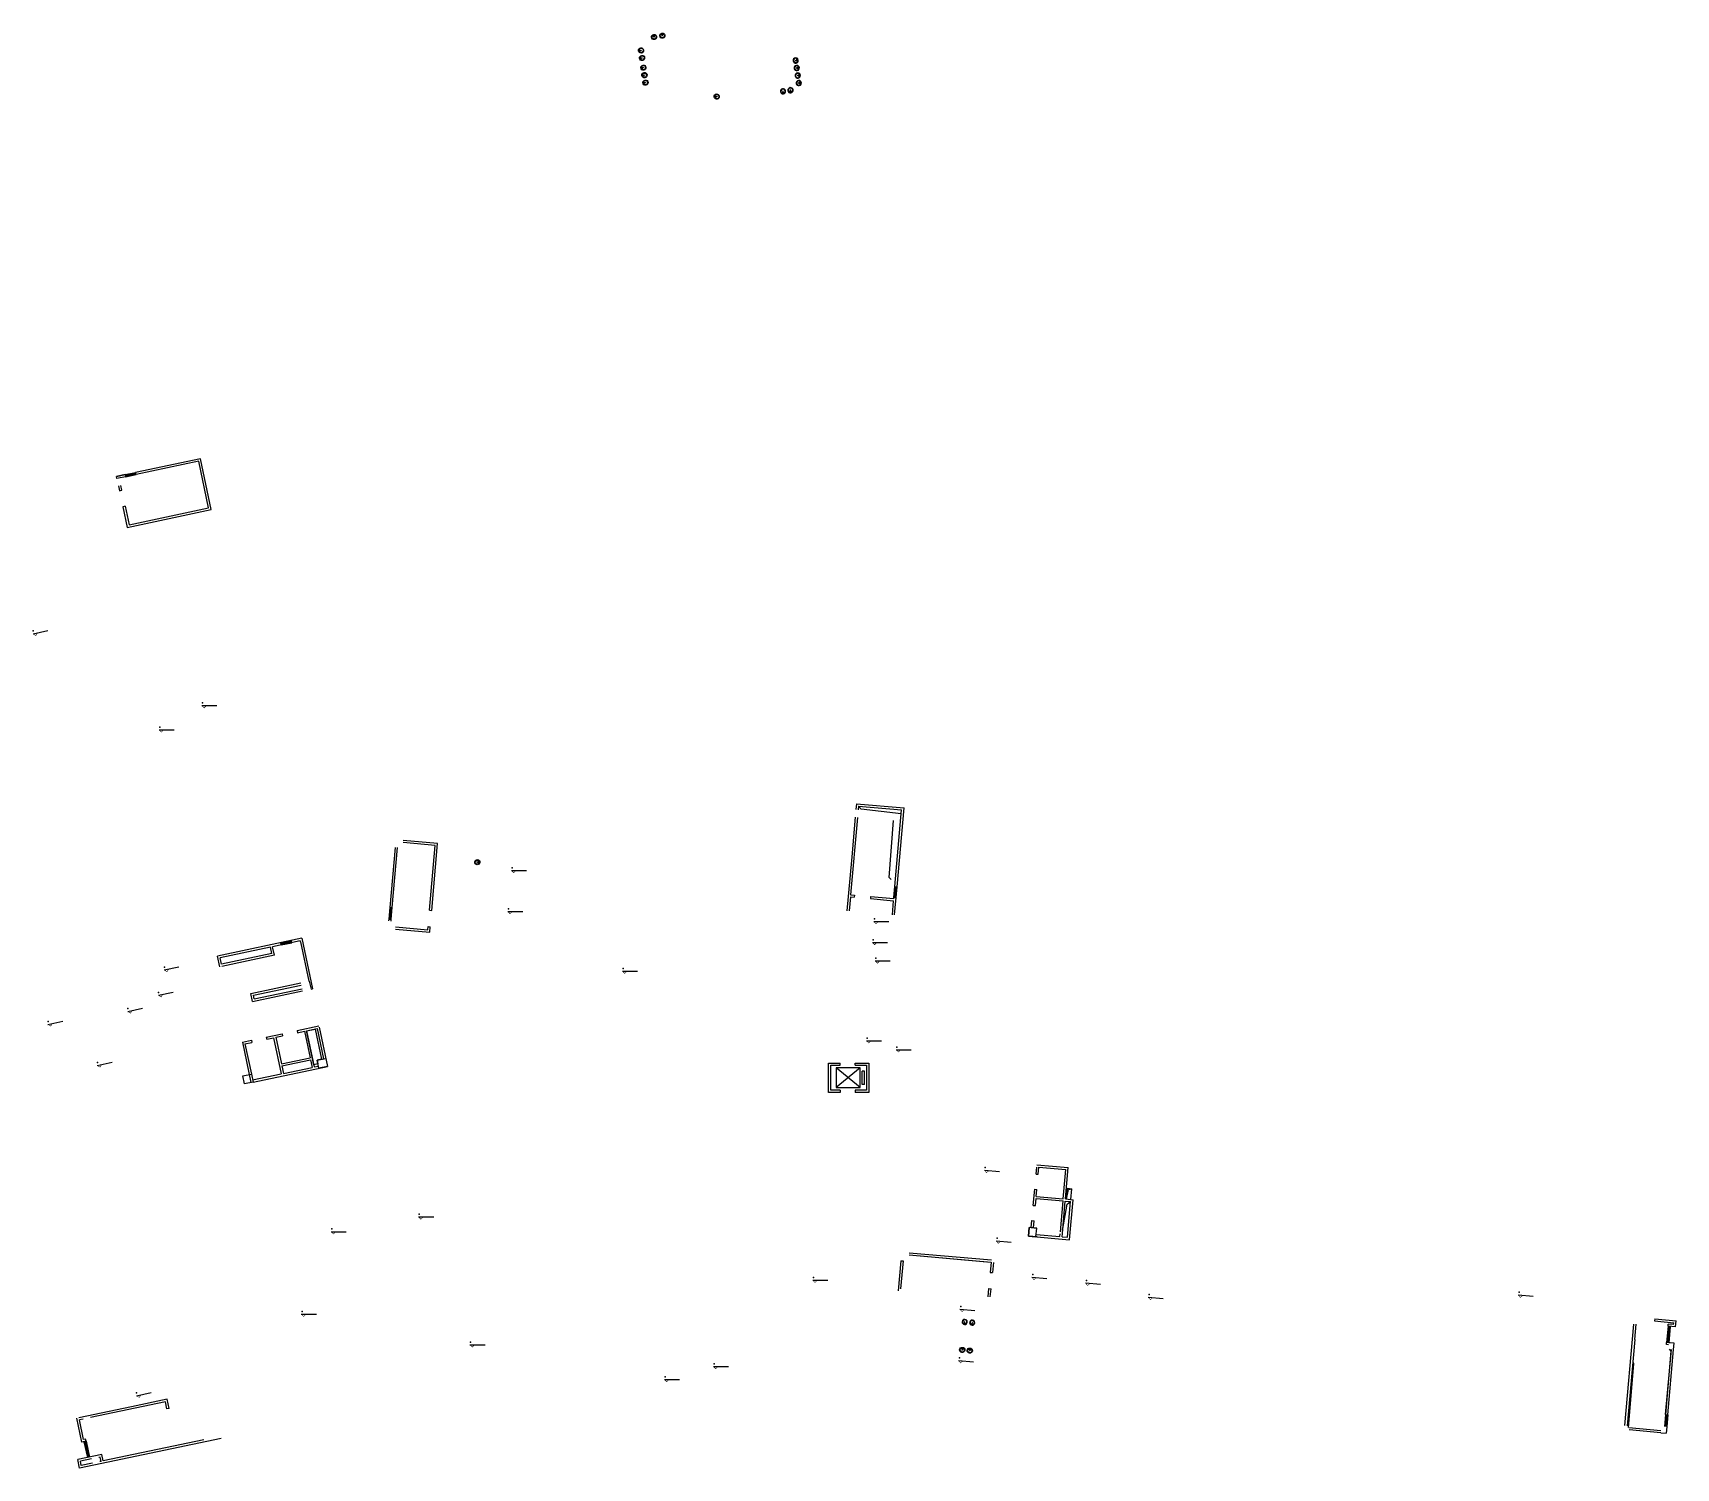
# Model space of a CAD drawing. Header units: millimetres. Extents: x -28081 to 11848482, y -6212777 to 128443.
# Drawn here: x 11697045 to 11848482, y -6212777 to -6080532 of the extents above.
import ezdxf

# ---------------------------------------------------------------- set-up
doc = ezdxf.new("R2010")
doc.units = ezdxf.units.MM
doc.header["$LTSCALE"] = 10
for name, color, linetype in [('E1-RV-2F$0$$2$A-WALL', 7, 'Continuous'), ('E1-RV-2F$0$$5$A-WALL', 2, 'Continuous'), ('E1-RV-2F$0$A-EVTR', 3, 'Continuous'), ('E1-RV-2F$0$A-GLAZ-CWMG', 3, 'Continuous'), ('E1-RV-2F$0$A-HOLE', 2, 'Continuous'), ('E1-RV-2F$0$A-WALL', 7, 'Continuous'), ('E1-RV-2F$0$E-COLS-B1$0$0S-COLS-LINE', 4, 'Continuous')]:
    doc.layers.add(name, color=color, linetype=linetype)

msp = doc.modelspace()

# ---------------------------------------------------------------- linework, layer by layer
for p, q in [((11754261, -6080753), (11754276, -6080862)), ((11754261, -6080753), (11754276, -6080862)), ((11754280, -6080750), (11754295, -6080860)), ((11754280, -6080750), (11754295, -6080860)), ((11755024, -6080629), (11755039, -6080739)), ((11755024, -6080629), (11755039, -6080739)), ((11755043, -6080626), (11755058, -6080736)), ((11755043, -6080626), (11755058, -6080736)), ((11752930, -6082159), (11753040, -6082146)), ((11752930, -6082159), (11753040, -6082146)), ((11752933, -6082178), (11753043, -6082165)), ((11752933, -6082178), (11753043, -6082165)), ((11753025, -6082853), (11753135, -6082839)), ((11753025, -6082853), (11753135, -6082839)), ((11753027, -6082871), (11753137, -6082858)), ((11753027, -6082871), (11753137, -6082858)), ((11767508, -6083043), (11767398, -6083060)), ((11767508, -6083043), (11767398, -6083060)), ((11767511, -6083062), (11767401, -6083079)), ((11767511, -6083062), (11767401, -6083079)), ((11753147, -6083744), (11753257, -6083731)), ((11753147, -6083744), (11753257, -6083731)), ((11753149, -6083763), (11753259, -6083750)), ((11753149, -6083763), (11753259, -6083750)), ((11753242, -6084438), (11753352, -6084425)), ((11753242, -6084438), (11753352, -6084425)), ((11753244, -6084457), (11753354, -6084444)), ((11753244, -6084457), (11753354, -6084444)), ((11767603, -6083737), (11767493, -6083753)), ((11767603, -6083737), (11767493, -6083753)), ((11767606, -6083755), (11767496, -6083772)), ((11767606, -6083755), (11767496, -6083772)), ((11767697, -6084430), (11767588, -6084447)), ((11767697, -6084430), (11767588, -6084447)), ((11767700, -6084449), (11767591, -6084466)), ((11767700, -6084449), (11767591, -6084466)), ((11753337, -6085131), (11753447, -6085118)), ((11753337, -6085131), (11753447, -6085118)), ((11753339, -6085150), (11753449, -6085137)), ((11753339, -6085150), (11753449, -6085137)), ((11766188, -6086074), (11766171, -6085964)), ((11766188, -6086074), (11766171, -6085964)), ((11766206, -6086071), (11766190, -6085962)), ((11766206, -6086071), (11766190, -6085962)), ((11766881, -6085979), (11766864, -6085870)), ((11766881, -6085979), (11766864, -6085870)), ((11766900, -6085976), (11766883, -6085867)), ((11766900, -6085976), (11766883, -6085867)), ((11767792, -6085124), (11767683, -6085140)), ((11767792, -6085124), (11767683, -6085140)), ((11767795, -6085142), (11767686, -6085159)), ((11767795, -6085142), (11767686, -6085159)), ((11759906, -6086410, 0), (11760016, -6086395, 0)), ((11759906, -6086410, 0), (11760016, -6086395, 0)), ((11759909, -6086429, 0), (11760019, -6086414, 0)), ((11759909, -6086429, 0), (11760019, -6086414, 0)), ((11738167, -6156967), (11738057, -6156957)), ((11738167, -6156967), (11738057, -6156957)), ((11738169, -6156948), (11738058, -6156938)), ((11738169, -6156948), (11738058, -6156938)), ((11782893, -6199468), (11782903, -6199357)), ((11782893, -6199468), (11782903, -6199357)), ((11782912, -6199469), (11782922, -6199359)), ((11782912, -6199469), (11782922, -6199359)), ((11783591, -6199530), (11783601, -6199419)), ((11783591, -6199530), (11783601, -6199419)), ((11783610, -6199531), (11783620, -6199421)), ((11783610, -6199531), (11783620, -6199421)), ((11782693, -6201727), (11782683, -6201837)), ((11782693, -6201727), (11782683, -6201837)), ((11782712, -6201729), (11782702, -6201839)), ((11782712, -6201729), (11782702, -6201839)), ((11783390, -6201789), (11783380, -6201899)), ((11783390, -6201789), (11783380, -6201899)), ((11783409, -6201790), (11783399, -6201901)), ((11783409, -6201790), (11783399, -6201901))]:
    msp.add_line(p, q)
at = {"color": 1}
for p, q in [((11697070, -6135898), (11698429, -6135609)), ((11712616, -6142516), (11714004, -6142516)), ((11708674, -6144762), (11710063, -6144762)), ((11741144, -6157704), (11742532, -6157704)), ((11740806, -6161481), (11742195, -6161481)), ((11774538, -6162412), (11775927, -6162412)), ((11774410, -6164333), (11775799, -6164333)), ((11774669, -6166037), (11776058, -6166037)), ((11709152, -6166878), (11710511, -6166589)), ((11751378, -6166984), (11752766, -6166984)), ((11708610, -6169201), (11709969, -6168912)), ((11705784, -6170695), (11707143, -6170406)), ((11698438, -6171891), (11699797, -6171602)), ((11773874, -6173400), (11775263, -6173400)), ((11702983, -6175669), (11704342, -6175380)), ((11776610, -6174229), (11777999, -6174229)), ((11784734, -6185314), (11786118, -6185435)), ((11732596, -6189636), (11733985, -6189636)), ((11724531, -6190990), (11725920, -6190990)), ((11785816, -6191834), (11787200, -6191955)), ((11789107, -6195178), (11790490, -6195299)), ((11768917, -6195466), (11770306, -6195466)), ((11794051, -6195716), (11795435, -6195837)), ((11782480, -6198121), (11783864, -6198243)), ((11799833, -6197020), (11801217, -6197141)), ((11833932, -6196817), (11835316, -6196938)), ((11721785, -6198591), (11723174, -6198591)), ((11737327, -6201409), (11738716, -6201409)), ((11782345, -6202847), (11783728, -6202968)), ((11759767, -6203407), (11761156, -6203407)), ((11706599, -6206101), (11707958, -6205812)), ((11755247, -6204603), (11756636, -6204603))]:
    msp.add_line(p, q, dxfattribs=at)
at = {"color": 1, "const_width": 50}
for points in [[(11697070, -6135898), (11697322, -6136062), (11697485, -6135810)], [(11741144, -6157704), (11741356, -6157916), (11741568, -6157704)], [(11740806, -6161481), (11741019, -6161693), (11741231, -6161481)], [(11774538, -6162412), (11774750, -6162624), (11774963, -6162412)], [(11774410, -6164333), (11774622, -6164545), (11774834, -6164333)], [(11774669, -6166037), (11774881, -6166249), (11775093, -6166037)], [(11709152, -6166878), (11709404, -6167041), (11709567, -6166789)], [(11751378, -6166984), (11751590, -6167196), (11751802, -6166984)], [(11708610, -6169201), (11708862, -6169364), (11709025, -6169112)], [(11705784, -6170695), (11706036, -6170858), (11706199, -6170607)], [(11698438, -6171891), (11698690, -6172055), (11698853, -6171803)], [(11773874, -6173400), (11774086, -6173613), (11774298, -6173400)], [(11702983, -6175669), (11703235, -6175833), (11703398, -6175581)], [(11776610, -6174229), (11776822, -6174441), (11777035, -6174229)], [(11784734, -6185314), (11784927, -6185544), (11785157, -6185351)], [(11732596, -6189636), (11732808, -6189848), (11733021, -6189636)], [(11724531, -6190990), (11724743, -6191202), (11724955, -6190990)], [(11785816, -6191834), (11786009, -6192063), (11786239, -6191871)], [(11789107, -6195178), (11789300, -6195408), (11789529, -6195215)], [(11768917, -6195466), (11769129, -6195678), (11769341, -6195466)], [(11794051, -6195716), (11794244, -6195946), (11794474, -6195753)], [(11833932, -6196817), (11834125, -6197046), (11834355, -6196854)], [(11782480, -6198121), (11782673, -6198351), (11782903, -6198158)], [(11799833, -6197020), (11800026, -6197250), (11800256, -6197057)], [(11721785, -6198591), (11721997, -6198804), (11722209, -6198591)], [(11737327, -6201409), (11737539, -6201621), (11737751, -6201409)], [(11782345, -6202847), (11782538, -6203076), (11782767, -6202884)], [(11759767, -6203407), (11759979, -6203619), (11760191, -6203407)], [(11755247, -6204603), (11755459, -6204815), (11755671, -6204603)], [(11706599, -6206101), (11706851, -6206264), (11707014, -6206012)]]:
    msp.add_lwpolyline(points, dxfattribs=at)
at = {"color": 1, "const_width": 50, "elevation": 0}
for points in [[(11712616, -6142516), (11712828, -6142728), (11713040, -6142516)], [(11708674, -6144762), (11708886, -6144974), (11709098, -6144762)]]:
    msp.add_lwpolyline(points, dxfattribs=at)
at = {"extrusion": (0, 0, -1)}
for centre, radius, start, end in [((-11754293, -6080912), 241, -7.78378, 172.21622), ((-11754293, -6080912), 241, -7.78378, 172.21622), ((-11754293, -6080912), 241, 172.21622, -7.78378), ((-11754293, -6080912), 241, 172.21622, -7.78378), ((-11754293, -6080912), 201, 157.52333, 6.90911), ((-11754293, -6080912), 201, 157.52333, 6.90911), ((-11754196, -6080906), 105, 10.02582, 51.42347), ((-11754196, -6080906), 105, 10.02582, 51.42347), ((-11754336, -6081227), 452, 63.00758, 81.00949), ((-11754336, -6081227), 452, 63.00758, 81.00949), ((-11754220, -6080758), 12.7, -7.78378, 172.21622), ((-11754220, -6080758), 12.7, -7.78378, 172.21622), ((-11754220, -6080758), 12.7, 172.21622, -7.78378), ((-11754220, -6080758), 12.7, 172.21622, -7.78378), ((-11754271, -6080751), 9.52, -7.78378, 172.21622), ((-11754271, -6080751), 9.52, -7.78378, 172.21622), ((-11754293, -6080912), 20.6, -7.78378, 172.21622), ((-11754293, -6080912), 20.6, -7.78378, 172.21622), ((-11754293, -6080912), 20.6, 172.21622, -7.78378), ((-11754293, -6080912), 20.6, 172.21622, -7.78378), ((-11754286, -6080861), 9.52, 172.21622, -7.78378), ((-11754286, -6080861), 9.52, 172.21622, -7.78378), ((-11754336, -6081227), 452, 83.42295, 101.42486), ((-11754336, -6081227), 452, 83.42295, 101.42486), ((-11754321, -6080744), 12.7, -7.78378, 172.21622), ((-11754321, -6080744), 12.7, -7.78378, 172.21622), ((-11754321, -6080744), 12.7, 172.21622, -7.78378), ((-11754321, -6080744), 12.7, 172.21622, -7.78378), ((-11754385, -6080880), 105, 113.00896, 154.40661), ((-11754385, -6080880), 105, 113.00896, 154.40661), ((-11755056, -6080788), 241, -7.78378, 172.21622), ((-11755056, -6080788), 241, -7.78378, 172.21622), ((-11755056, -6080788), 241, 172.21622, -7.78378), ((-11755056, -6080788), 241, 172.21622, -7.78378), ((-11755056, -6080788), 201, 157.52333, 6.90911), ((-11755056, -6080788), 201, 157.52333, 6.90911), ((-11754959, -6080782), 105, 10.02582, 51.42347), ((-11754959, -6080782), 105, 10.02582, 51.42347), ((-11755099, -6081103), 452, 63.00758, 81.00949), ((-11755099, -6081103), 452, 63.00758, 81.00949), ((-11754984, -6080634), 12.7, -7.78378, 172.21622), ((-11754984, -6080634), 12.7, -7.78378, 172.21622), ((-11754984, -6080634), 12.7, 172.21622, -7.78378), ((-11754984, -6080634), 12.7, 172.21622, -7.78378), ((-11755034, -6080627), 9.52, -7.78378, 172.21622), ((-11755034, -6080627), 9.52, -7.78378, 172.21622), ((-11755056, -6080788), 20.6, -7.78378, 172.21622), ((-11755056, -6080788), 20.6, -7.78378, 172.21622), ((-11755056, -6080788), 20.6, 172.21622, -7.78378), ((-11755056, -6080788), 20.6, 172.21622, -7.78378), ((-11755049, -6080737), 9.52, 172.21622, -7.78378), ((-11755049, -6080737), 9.52, 172.21622, -7.78378), ((-11755099, -6081103), 452, 83.42295, 101.42486), ((-11755099, -6081103), 452, 83.42295, 101.42486), ((-11755084, -6080621), 12.7, -7.78378, 172.21622), ((-11755084, -6080621), 12.7, -7.78378, 172.21622), ((-11755084, -6080621), 12.7, 172.21622, -7.78378), ((-11755084, -6080621), 12.7, 172.21622, -7.78378), ((-11755148, -6080756), 105, 113.00896, 154.40661), ((-11755148, -6080756), 105, 113.00896, 154.40661), ((-11753092, -6082149), 241, -96.80941, 83.19059), ((-11753092, -6082149), 241, -96.80941, 83.19059), ((-11752925, -6082118), 12.7, -96.80941, 83.19059), ((-11752925, -6082118), 12.7, -96.80941, 83.19059), ((-11752931, -6082168), 9.52, -96.80941, 83.19059), ((-11752931, -6082168), 9.52, -96.80941, 83.19059), ((-11752925, -6082118), 12.7, 83.19059, -96.80941), ((-11752925, -6082118), 12.7, 83.19059, -96.80941), ((-11752937, -6082219), 12.7, -96.80941, 83.19059), ((-11752937, -6082219), 12.7, -96.80941, 83.19059), ((-11753187, -6082843), 241, -96.80941, 83.19059), ((-11753187, -6082843), 241, -96.80941, 83.19059), ((-11752937, -6082219), 12.7, 83.19059, -96.80941), ((-11752937, -6082219), 12.7, 83.19059, -96.80941), ((-11753408, -6082112), 452, -5.60268, 12.39923), ((-11753408, -6082112), 452, -5.60268, 12.39923), ((-11753408, -6082112), 452, -26.01805, -8.01614), ((-11753408, -6082112), 452, -26.01805, -8.01614), ((-11753062, -6082057), 105, 23.98333, 65.38098), ((-11753062, -6082057), 105, 23.98333, 65.38098), ((-11753085, -6082246), 105, -78.99981, -37.60216), ((-11753085, -6082246), 105, -78.99981, -37.60216), ((-11753020, -6082812), 12.7, -96.80941, 83.19059), ((-11753020, -6082812), 12.7, -96.80941, 83.19059), ((-11753026, -6082862), 9.52, -96.80941, 83.19059), ((-11753026, -6082862), 9.52, -96.80941, 83.19059), ((-11753092, -6082149), 201, 68.4977, -82.11652), ((-11753092, -6082149), 201, 68.4977, -82.11652), ((-11753020, -6082812), 12.7, 83.19059, -96.80941), ((-11753020, -6082812), 12.7, 83.19059, -96.80941), ((-11753032, -6082912), 12.7, -96.80941, 83.19059), ((-11753032, -6082912), 12.7, -96.80941, 83.19059), ((-11753032, -6082912), 12.7, 83.19059, -96.80941), ((-11753032, -6082912), 12.7, 83.19059, -96.80941), ((-11753041, -6082155), 9.52, 83.19059, -96.80941), ((-11753041, -6082155), 9.52, 83.19059, -96.80941), ((-11753503, -6082805), 452, -5.60268, 12.39923), ((-11753503, -6082805), 452, -5.60268, 12.39923), ((-11753503, -6082805), 452, -26.01805, -8.01614), ((-11753503, -6082805), 452, -26.01805, -8.01614), ((-11753157, -6082750), 105, 23.98333, 65.38098), ((-11753157, -6082750), 105, 23.98333, 65.38098), ((-11753092, -6082149), 241, 83.19059, -96.80941), ((-11753092, -6082149), 241, 83.19059, -96.80941), ((-11753092, -6082149), 20.6, -96.80941, 83.19059), ((-11753092, -6082149), 20.6, -96.80941, 83.19059), ((-11753092, -6082149), 20.6, 83.19059, -96.80941), ((-11753092, -6082149), 20.6, 83.19059, -96.80941), ((-11753179, -6082940), 105, -78.99981, -37.60216), ((-11753179, -6082940), 105, -78.99981, -37.60216), ((-11753187, -6082843), 201, 68.4977, -82.11652), ((-11753187, -6082843), 201, 68.4977, -82.11652), ((-11753136, -6082849), 9.52, 83.19059, -96.80941), ((-11753136, -6082849), 9.52, 83.19059, -96.80941), ((-11753187, -6082843), 241, 83.19059, -96.80941), ((-11753187, -6082843), 241, 83.19059, -96.80941), ((-11753187, -6082843), 20.6, -96.80941, 83.19059), ((-11753187, -6082843), 20.6, -96.80941, 83.19059), ((-11753187, -6082843), 20.6, 83.19059, -96.80941), ((-11753187, -6082843), 20.6, 83.19059, -96.80941), ((-11753309, -6083735), 241, -96.80941, 83.19059), ((-11753309, -6083735), 241, -96.80941, 83.19059), ((-11753142, -6083703), 12.7, -96.80941, 83.19059), ((-11753142, -6083703), 12.7, -96.80941, 83.19059), ((-11753148, -6083754), 9.52, -96.80941, 83.19059), ((-11753148, -6083754), 9.52, -96.80941, 83.19059), ((-11753142, -6083703), 12.7, 83.19059, -96.80941), ((-11753142, -6083703), 12.7, 83.19059, -96.80941), ((-11753154, -6083804), 12.7, -96.80941, 83.19059), ((-11753154, -6083804), 12.7, -96.80941, 83.19059), ((-11753404, -6084428), 241, -96.80941, 83.19059), ((-11753404, -6084428), 241, -96.80941, 83.19059), ((-11753154, -6083804), 12.7, 83.19059, -96.80941), ((-11753154, -6083804), 12.7, 83.19059, -96.80941), ((-11753625, -6083697), 452, -5.60268, 12.39923), ((-11753625, -6083697), 452, -5.60268, 12.39923), ((-11753625, -6083697), 452, -26.01805, -8.01614), ((-11753625, -6083697), 452, -26.01805, -8.01614), ((-11753279, -6083642), 105, 23.98333, 65.38098), ((-11753279, -6083642), 105, 23.98333, 65.38098), ((-11753301, -6083831), 105, -78.99981, -37.60216), ((-11753301, -6083831), 105, -78.99981, -37.60216), ((-11753237, -6084397), 12.7, -96.80941, 83.19059), ((-11753237, -6084397), 12.7, -96.80941, 83.19059), ((-11753243, -6084447), 9.52, -96.80941, 83.19059), ((-11753243, -6084447), 9.52, -96.80941, 83.19059), ((-11753309, -6083735), 201, 68.4977, -82.11652), ((-11753309, -6083735), 201, 68.4977, -82.11652), ((-11753237, -6084397), 12.7, 83.19059, -96.80941), ((-11753237, -6084397), 12.7, 83.19059, -96.80941), ((-11753249, -6084498), 12.7, -96.80941, 83.19059), ((-11753249, -6084498), 12.7, -96.80941, 83.19059), ((-11753249, -6084498), 12.7, 83.19059, -96.80941), ((-11753249, -6084498), 12.7, 83.19059, -96.80941), ((-11753258, -6083741), 9.52, 83.19059, -96.80941), ((-11753258, -6083741), 9.52, 83.19059, -96.80941), ((-11753720, -6084390), 452, -5.60268, 12.39923), ((-11753720, -6084390), 452, -5.60268, 12.39923), ((-11753720, -6084390), 452, -26.01805, -8.01614), ((-11753720, -6084390), 452, -26.01805, -8.01614), ((-11753373, -6084336), 105, 23.98333, 65.38098), ((-11753373, -6084336), 105, 23.98333, 65.38098), ((-11753309, -6083735), 241, 83.19059, -96.80941), ((-11753309, -6083735), 241, 83.19059, -96.80941), ((-11753309, -6083735), 20.6, -96.80941, 83.19059), ((-11753309, -6083735), 20.6, -96.80941, 83.19059), ((-11753309, -6083735), 20.6, 83.19059, -96.80941), ((-11753309, -6083735), 20.6, 83.19059, -96.80941), ((-11753396, -6084525), 105, -78.99981, -37.60216), ((-11753396, -6084525), 105, -78.99981, -37.60216), ((-11753404, -6084428), 201, 68.4977, -82.11652), ((-11753404, -6084428), 201, 68.4977, -82.11652), ((-11753353, -6084434), 9.52, 83.19059, -96.80941), ((-11753353, -6084434), 9.52, 83.19059, -96.80941), ((-11753404, -6084428), 241, 83.19059, -96.80941), ((-11753404, -6084428), 241, 83.19059, -96.80941), ((-11753404, -6084428), 20.6, -96.80941, 83.19059), ((-11753404, -6084428), 20.6, -96.80941, 83.19059), ((-11753404, -6084428), 20.6, 83.19059, -96.80941), ((-11753404, -6084428), 20.6, 83.19059, -96.80941), ((-11753498, -6085122), 241, -96.80941, 83.19059), ((-11753498, -6085122), 241, -96.80941, 83.19059), ((-11753332, -6085090), 12.7, -96.80941, 83.19059), ((-11753332, -6085090), 12.7, -96.80941, 83.19059), ((-11753338, -6085141), 9.52, -96.80941, 83.19059), ((-11753338, -6085141), 9.52, -96.80941, 83.19059), ((-11753332, -6085090), 12.7, 83.19059, -96.80941), ((-11753332, -6085090), 12.7, 83.19059, -96.80941), ((-11753344, -6085191), 12.7, -96.80941, 83.19059), ((-11753344, -6085191), 12.7, -96.80941, 83.19059), ((-11753344, -6085191), 12.7, 83.19059, -96.80941), ((-11753344, -6085191), 12.7, 83.19059, -96.80941), ((-11753814, -6085084), 452, -5.60268, 12.39923), ((-11753814, -6085084), 452, -5.60268, 12.39923), ((-11753814, -6085084), 452, -26.01805, -8.01614), ((-11753814, -6085084), 452, -26.01805, -8.01614), ((-11753468, -6085029), 105, 23.98333, 65.38098), ((-11753468, -6085029), 105, 23.98333, 65.38098), ((-11753491, -6085218), 105, -78.99981, -37.60216), ((-11753491, -6085218), 105, -78.99981, -37.60216), ((-11753498, -6085122), 201, 68.4977, -82.11652), ((-11753498, -6085122), 201, 68.4977, -82.11652), ((-11753448, -6085128), 9.52, 83.19059, -96.80941), ((-11753448, -6085128), 9.52, 83.19059, -96.80941), ((-11753498, -6085122), 241, 83.19059, -96.80941), ((-11753498, -6085122), 241, 83.19059, -96.80941), ((-11753498, -6085122), 20.6, -96.80941, 83.19059), ((-11753498, -6085122), 20.6, -96.80941, 83.19059), ((-11753498, -6085122), 20.6, 83.19059, -96.80941), ((-11753498, -6085122), 20.6, 83.19059, -96.80941), ((-11760068, -6086398, 0), 241, -97.78441, 82.21559), ((-11760068, -6086398, 0), 241, -97.78441, 82.21559), ((-11760036, -6086306, 0), 105, 23.00834, 64.40599), ((-11760036, -6086306, 0), 105, 23.00834, 64.40599), ((-11760068, -6086398, 0), 201, 67.5227, -83.09151), ((-11760068, -6086398, 0), 201, 67.5227, -83.09151), ((-11760068, -6086398, 0), 241, 82.21559, -97.78441), ((-11760068, -6086398, 0), 241, 82.21559, -97.78441), ((-11759901, -6086370, 0), 12.7, -97.78441, 82.21559), ((-11759901, -6086370, 0), 12.7, -97.78441, 82.21559), ((-11759907, -6086420, 0), 9.52, -97.78441, 82.21559), ((-11759907, -6086420, 0), 9.52, -97.78441, 82.21559), ((-11759901, -6086370, 0), 12.7, 82.21559, -97.78441), ((-11759901, -6086370, 0), 12.7, 82.21559, -97.78441), ((-11759914, -6086470, 0), 12.7, -97.78441, 82.21559), ((-11759914, -6086470, 0), 12.7, -97.78441, 82.21559), ((-11759914, -6086470, 0), 12.7, 82.21559, -97.78441), ((-11759914, -6086470, 0), 12.7, 82.21559, -97.78441), ((-11760383, -6086355, 0), 452, -6.57768, 11.42424), ((-11760383, -6086355, 0), 452, -6.57768, 11.42424), ((-11760383, -6086355, 0), 452, -26.99305, -8.99114), ((-11760383, -6086355, 0), 452, -26.99305, -8.99114), ((-11760062, -6086495, 0), 105, -79.9748, -38.57715), ((-11760062, -6086495, 0), 105, -79.9748, -38.57715), ((-11760017, -6086405, 0), 9.52, 82.21559, -97.78441), ((-11760017, -6086405, 0), 9.52, 82.21559, -97.78441), ((-11760068, -6086398, 0), 20.6, -97.78441, 82.21559), ((-11760068, -6086398, 0), 20.6, -97.78441, 82.21559), ((-11760068, -6086398, 0), 20.6, 82.21559, -97.78441), ((-11760068, -6086398, 0), 20.6, 82.21559, -97.78441), ((-11738007, -6156943), 241, -84.94672, 95.05328), ((-11738007, -6156943), 241, -84.94672, 95.05328), ((-11738007, -6156943), 201, -99.63961, 109.74617), ((-11738007, -6156943), 201, -99.63961, 109.74617), ((-11738007, -6156943), 241, 95.05328, -84.94672), ((-11738007, -6156943), 241, 95.05328, -84.94672), ((-11738007, -6156943), 20.6, -84.94672, 95.05328), ((-11738007, -6156943), 20.6, -84.94672, 95.05328), ((-11738007, -6156943), 20.6, 95.05328, -84.94672), ((-11738007, -6156943), 20.6, 95.05328, -84.94672), ((-11738017, -6157040), 105, -144.15398, -102.75633), ((-11738017, -6157040), 105, -144.15398, -102.75633), ((-11738058, -6156948), 9.52, -84.94672, 95.05328), ((-11738058, -6156948), 9.52, -84.94672, 95.05328), ((-11738034, -6156850), 105, 112.86289, 154.26054), ((-11738034, -6156850), 105, 112.86289, 154.26054), ((-11737690, -6156915), 452, -173.73999, -155.73808), ((-11737690, -6156915), 452, -173.73999, -155.73808), ((-11737690, -6156915), 452, 165.84464, -176.15345), ((-11737690, -6156915), 452, 165.84464, -176.15345), ((-11738163, -6157008), 12.7, -84.94672, 95.05328), ((-11738163, -6157008), 12.7, -84.94672, 95.05328), ((-11738172, -6156907), 12.7, -84.94672, 95.05328), ((-11738172, -6156907), 12.7, -84.94672, 95.05328), ((-11738163, -6157008), 12.7, 95.05328, -84.94672), ((-11738163, -6157008), 12.7, 95.05328, -84.94672), ((-11738168, -6156957), 9.52, 95.05328, -84.94672), ((-11738168, -6156957), 9.52, 95.05328, -84.94672), ((-11738172, -6156907), 12.7, 95.05328, -84.94672), ((-11738172, -6156907), 12.7, 95.05328, -84.94672), ((-11782688, -6201889), 241, -174.92776, 5.07224), ((-11782688, -6201889), 241, -174.92776, 5.07224), ((-11782688, -6201889), 241, 5.07224, -174.92776), ((-11782688, -6201889), 241, 5.07224, -174.92776), ((-11782688, -6201889), 201, 170.37935, 19.76513), ((-11782688, -6201889), 201, 170.37935, 19.76513), ((-11782595, -6201862), 105, 22.88185, 64.2795), ((-11782595, -6201862), 105, 22.88185, 64.2795), ((-11782660, -6202206), 452, 75.8636, 93.86551), ((-11782660, -6202206), 452, 75.8636, 93.86551), ((-11782652, -6201723), 12.7, 5.07224, -174.92776), ((-11782652, -6201723), 12.7, 5.07224, -174.92776), ((-11782652, -6201723), 12.7, -174.92776, 5.07224), ((-11782652, -6201723), 12.7, -174.92776, 5.07224), ((-11782688, -6201889), 20.6, -174.92776, 5.07224), ((-11782688, -6201889), 20.6, -174.92776, 5.07224), ((-11782688, -6201889), 20.6, 5.07224, -174.92776), ((-11782688, -6201889), 20.6, 5.07224, -174.92776), ((-11782693, -6201838), 9.52, -174.92776, 5.07224), ((-11782693, -6201838), 9.52, -174.92776, 5.07224), ((-11782702, -6201728), 9.52, 5.07224, -174.92776), ((-11782702, -6201728), 9.52, 5.07224, -174.92776), ((-11782660, -6202206), 452, 96.27897, 114.28088), ((-11782660, -6202206), 452, 96.27897, 114.28088), ((-11782753, -6201732), 12.7, 5.07224, -174.92776), ((-11782753, -6201732), 12.7, 5.07224, -174.92776), ((-11782753, -6201732), 12.7, -174.92776, 5.07224), ((-11782753, -6201732), 12.7, -174.92776, 5.07224), ((-11782785, -6201878), 105, 125.86499, 167.26264), ((-11782785, -6201878), 105, 125.86499, 167.26264), ((-11783385, -6201951), 241, -174.92776, 5.07224), ((-11783385, -6201951), 241, -174.92776, 5.07224), ((-11783385, -6201951), 241, 5.07224, -174.92776), ((-11783385, -6201951), 241, 5.07224, -174.92776), ((-11783385, -6201951), 201, 170.37935, 19.76513), ((-11783385, -6201951), 201, 170.37935, 19.76513), ((-11783292, -6201923), 105, 22.88185, 64.2795), ((-11783292, -6201923), 105, 22.88185, 64.2795), ((-11783357, -6202268), 452, 75.8636, 93.86551), ((-11783357, -6202268), 452, 75.8636, 93.86551), ((-11783349, -6201785), 12.7, 5.07224, -174.92776), ((-11783349, -6201785), 12.7, 5.07224, -174.92776), ((-11783349, -6201785), 12.7, -174.92776, 5.07224), ((-11783349, -6201785), 12.7, -174.92776, 5.07224), ((-11783385, -6201951), 20.6, -174.92776, 5.07224), ((-11783385, -6201951), 20.6, -174.92776, 5.07224), ((-11783385, -6201951), 20.6, 5.07224, -174.92776), ((-11783385, -6201951), 20.6, 5.07224, -174.92776), ((-11783390, -6201900), 9.52, -174.92776, 5.07224), ((-11783390, -6201900), 9.52, -174.92776, 5.07224), ((-11783400, -6201790), 9.52, 5.07224, -174.92776), ((-11783400, -6201790), 9.52, 5.07224, -174.92776), ((-11783357, -6202268), 452, 96.27897, 114.28088), ((-11783357, -6202268), 452, 96.27897, 114.28088), ((-11783450, -6201794), 12.7, -174.92776, 5.07224), ((-11783450, -6201794), 12.7, -174.92776, 5.07224), ((-11783450, -6201794), 12.7, 5.07224, -174.92776), ((-11783450, -6201794), 12.7, 5.07224, -174.92776), ((-11783482, -6201940), 105, 125.86499, 167.26264), ((-11783482, -6201940), 105, 125.86499, 167.26264)]:
    msp.add_arc(centre, radius, start, end, dxfattribs=at)
for centre, radius, start, end in [((11767349, -6083077), 241, 98.75689, -81.24311), ((11767349, -6083077), 241, 98.75689, -81.24311), ((11767349, -6083077), 201, 84.064, -66.55021), ((11767349, -6083077), 201, 84.064, -66.55021), ((11767349, -6083077), 241, -81.24311, 98.75689), ((11767349, -6083077), 241, -81.24311, 98.75689), ((11767349, -6083077), 20.6, 98.75689, -81.24311), ((11767349, -6083077), 20.6, 98.75689, -81.24311), ((11767349, -6083077), 20.6, -81.24311, 98.75689), ((11767349, -6083077), 20.6, -81.24311, 98.75689), ((11767354, -6082980), 105, 39.54964, 80.94729), ((11767354, -6082980), 105, 39.54964, 80.94729), ((11767400, -6083069), 9.52, 98.75689, -81.24311), ((11767400, -6083069), 9.52, 98.75689, -81.24311), ((11767383, -6083168), 105, -63.4335, -22.03585), ((11767383, -6083168), 105, -63.4335, -22.03585), ((11767035, -6083125), 452, 9.96362, 27.96554), ((11767035, -6083125), 452, 9.96362, 27.96554), ((11767035, -6083125), 452, -10.45175, 7.55017), ((11767035, -6083125), 452, -10.45175, 7.55017), ((11767502, -6083002), 12.7, 98.75689, -81.24311), ((11767502, -6083002), 12.7, 98.75689, -81.24311), ((11767502, -6083002), 12.7, -81.24311, 98.75689), ((11767502, -6083002), 12.7, -81.24311, 98.75689), ((11767517, -6083103), 12.7, 98.75689, -81.24311), ((11767517, -6083103), 12.7, 98.75689, -81.24311), ((11767509, -6083052), 9.52, -81.24311, 98.75689), ((11767509, -6083052), 9.52, -81.24311, 98.75689), ((11767517, -6083103), 12.7, -81.24311, 98.75689), ((11767517, -6083103), 12.7, -81.24311, 98.75689), ((11767444, -6083771), 241, 98.75689, -81.24311), ((11767444, -6083771), 241, 98.75689, -81.24311), ((11767444, -6083771), 201, 84.064, -66.55021), ((11767444, -6083771), 201, 84.064, -66.55021), ((11767539, -6084464), 241, 98.75689, -81.24311), ((11767539, -6084464), 241, 98.75689, -81.24311), ((11767539, -6084464), 201, 84.064, -66.55021), ((11767539, -6084464), 201, 84.064, -66.55021), ((11767444, -6083771), 241, -81.24311, 98.75689), ((11767444, -6083771), 241, -81.24311, 98.75689), ((11767444, -6083771), 20.6, 98.75689, -81.24311), ((11767444, -6083771), 20.6, 98.75689, -81.24311), ((11767444, -6083771), 20.6, -81.24311, 98.75689), ((11767444, -6083771), 20.6, -81.24311, 98.75689), ((11767448, -6083674), 105, 39.54964, 80.94729), ((11767448, -6083674), 105, 39.54964, 80.94729), ((11767495, -6083763), 9.52, 98.75689, -81.24311), ((11767495, -6083763), 9.52, 98.75689, -81.24311), ((11767539, -6084464), 241, -81.24311, 98.75689), ((11767539, -6084464), 241, -81.24311, 98.75689), ((11767539, -6084464), 20.6, 98.75689, -81.24311), ((11767539, -6084464), 20.6, 98.75689, -81.24311), ((11767477, -6083862), 105, -63.4335, -22.03585), ((11767477, -6083862), 105, -63.4335, -22.03585), ((11767130, -6083819), 452, 9.96362, 27.96554), ((11767130, -6083819), 452, 9.96362, 27.96554), ((11767539, -6084464), 20.6, -81.24311, 98.75689), ((11767539, -6084464), 20.6, -81.24311, 98.75689), ((11767543, -6084367), 105, 39.54964, 80.94729), ((11767543, -6084367), 105, 39.54964, 80.94729), ((11767130, -6083819), 452, -10.45175, 7.55017), ((11767130, -6083819), 452, -10.45175, 7.55017), ((11767589, -6084456), 9.52, 98.75689, -81.24311), ((11767589, -6084456), 9.52, 98.75689, -81.24311), ((11767596, -6083696), 12.7, 98.75689, -81.24311), ((11767596, -6083696), 12.7, 98.75689, -81.24311), ((11767596, -6083696), 12.7, -81.24311, 98.75689), ((11767596, -6083696), 12.7, -81.24311, 98.75689), ((11767612, -6083796), 12.7, 98.75689, -81.24311), ((11767612, -6083796), 12.7, 98.75689, -81.24311), ((11767604, -6083746), 9.52, -81.24311, 98.75689), ((11767604, -6083746), 9.52, -81.24311, 98.75689), ((11767612, -6083796), 12.7, -81.24311, 98.75689), ((11767612, -6083796), 12.7, -81.24311, 98.75689), ((11767572, -6084555), 105, -63.4335, -22.03585), ((11767572, -6084555), 105, -63.4335, -22.03585), ((11767224, -6084513), 452, 9.96362, 27.96554), ((11767224, -6084513), 452, 9.96362, 27.96554), ((11767224, -6084513), 452, -10.45175, 7.55017), ((11767224, -6084513), 452, -10.45175, 7.55017), ((11767691, -6084389), 12.7, 98.75689, -81.24311), ((11767691, -6084389), 12.7, 98.75689, -81.24311), ((11767691, -6084389), 12.7, -81.24311, 98.75689), ((11767691, -6084389), 12.7, -81.24311, 98.75689), ((11767707, -6084490), 12.7, 98.75689, -81.24311), ((11767707, -6084490), 12.7, 98.75689, -81.24311), ((11767699, -6084439), 9.52, -81.24311, 98.75689), ((11767699, -6084439), 9.52, -81.24311, 98.75689), ((11767707, -6084490), 12.7, -81.24311, 98.75689), ((11767707, -6084490), 12.7, -81.24311, 98.75689), ((11766172, -6085913), 241, 8.75689, -171.24311), ((11766172, -6085913), 241, 8.75689, -171.24311), ((11766172, -6085913), 241, -171.24311, 8.75689), ((11766172, -6085913), 241, -171.24311, 8.75689), ((11766172, -6085913), 201, -5.936, -156.55021), ((11766172, -6085913), 201, -5.936, -156.55021), ((11766081, -6085946), 105, -153.4335, -112.03585), ((11766081, -6085946), 105, -153.4335, -112.03585), ((11766124, -6085598), 452, -100.45175, -82.44983), ((11766124, -6085598), 452, -100.45175, -82.44983), ((11766147, -6086080), 12.7, 8.75689, -171.24311), ((11766147, -6086080), 12.7, 8.75689, -171.24311), ((11766147, -6086080), 12.7, -171.24311, 8.75689), ((11766147, -6086080), 12.7, -171.24311, 8.75689), ((11766172, -6085913), 20.6, 8.75689, -171.24311), ((11766172, -6085913), 20.6, 8.75689, -171.24311), ((11766172, -6085913), 20.6, -171.24311, 8.75689), ((11766172, -6085913), 20.6, -171.24311, 8.75689), ((11766180, -6085963), 9.52, 8.75689, -171.24311), ((11766180, -6085963), 9.52, 8.75689, -171.24311), ((11766197, -6086073), 9.52, -171.24311, 8.75689), ((11766197, -6086073), 9.52, -171.24311, 8.75689), ((11766124, -6085598), 452, -80.03638, -62.03446), ((11766124, -6085598), 452, -80.03638, -62.03446), ((11766247, -6086065), 12.7, 8.75689, -171.24311), ((11766247, -6086065), 12.7, 8.75689, -171.24311), ((11766247, -6086065), 12.7, -171.24311, 8.75689), ((11766247, -6086065), 12.7, -171.24311, 8.75689), ((11766269, -6085917), 105, -50.45036, -9.05271), ((11766269, -6085917), 105, -50.45036, -9.05271), ((11766866, -6085818), 241, 8.75689, -171.24311), ((11766866, -6085818), 241, 8.75689, -171.24311), ((11766866, -6085818), 241, -171.24311, 8.75689), ((11766866, -6085818), 241, -171.24311, 8.75689), ((11766866, -6085818), 201, -5.936, -156.55021), ((11766866, -6085818), 201, -5.936, -156.55021), ((11766775, -6085851), 105, -153.4335, -112.03585), ((11766775, -6085851), 105, -153.4335, -112.03585), ((11766817, -6085503), 452, -100.45175, -82.44983), ((11766817, -6085503), 452, -100.45175, -82.44983), ((11766840, -6085986), 12.7, 8.75689, -171.24311), ((11766840, -6085986), 12.7, 8.75689, -171.24311), ((11766840, -6085986), 12.7, -171.24311, 8.75689), ((11766840, -6085986), 12.7, -171.24311, 8.75689), ((11766866, -6085818), 20.6, 8.75689, -171.24311), ((11766866, -6085818), 20.6, 8.75689, -171.24311), ((11766866, -6085818), 20.6, -171.24311, 8.75689), ((11766866, -6085818), 20.6, -171.24311, 8.75689), ((11766874, -6085868), 9.52, 8.75689, -171.24311), ((11766874, -6085868), 9.52, 8.75689, -171.24311), ((11766891, -6085978), 9.52, -171.24311, 8.75689), ((11766891, -6085978), 9.52, -171.24311, 8.75689), ((11766817, -6085503), 452, -80.03638, -62.03446), ((11766817, -6085503), 452, -80.03638, -62.03446), ((11766941, -6085970), 12.7, 8.75689, -171.24311), ((11766941, -6085970), 12.7, 8.75689, -171.24311), ((11766941, -6085970), 12.7, -171.24311, 8.75689), ((11766941, -6085970), 12.7, -171.24311, 8.75689), ((11766963, -6085822), 105, -50.45036, -9.05271), ((11766963, -6085822), 105, -50.45036, -9.05271), ((11767634, -6085158), 241, 98.75689, -81.24311), ((11767634, -6085158), 241, 98.75689, -81.24311), ((11767634, -6085158), 201, 84.064, -66.55021), ((11767634, -6085158), 201, 84.064, -66.55021), ((11767634, -6085158), 241, -81.24311, 98.75689), ((11767634, -6085158), 241, -81.24311, 98.75689), ((11767634, -6085158), 20.6, 98.75689, -81.24311), ((11767634, -6085158), 20.6, 98.75689, -81.24311), ((11767634, -6085158), 20.6, -81.24311, 98.75689), ((11767634, -6085158), 20.6, -81.24311, 98.75689), ((11767638, -6085061), 105, 39.54964, 80.94729), ((11767638, -6085061), 105, 39.54964, 80.94729), ((11767684, -6085150), 9.52, 98.75689, -81.24311), ((11767684, -6085150), 9.52, 98.75689, -81.24311), ((11767667, -6085249), 105, -63.4335, -22.03585), ((11767667, -6085249), 105, -63.4335, -22.03585), ((11767319, -6085206), 452, 9.96362, 27.96554), ((11767319, -6085206), 452, 9.96362, 27.96554), ((11767319, -6085206), 452, -10.45175, 7.55017), ((11767319, -6085206), 452, -10.45175, 7.55017), ((11767786, -6085083), 12.7, 98.75689, -81.24311), ((11767786, -6085083), 12.7, 98.75689, -81.24311), ((11767786, -6085083), 12.7, -81.24311, 98.75689), ((11767786, -6085083), 12.7, -81.24311, 98.75689), ((11767801, -6085183), 12.7, 98.75689, -81.24311), ((11767801, -6085183), 12.7, 98.75689, -81.24311), ((11767794, -6085133), 9.52, -81.24311, 98.75689), ((11767794, -6085133), 9.52, -81.24311, 98.75689), ((11767801, -6085183), 12.7, -81.24311, 98.75689), ((11767801, -6085183), 12.7, -81.24311, 98.75689), ((11782917, -6199307), 241, 174.92669, -5.07331), ((11782917, -6199307), 241, 174.92669, -5.07331), ((11782917, -6199307), 241, -5.07331, 174.92669), ((11782917, -6199307), 241, -5.07331, 174.92669), ((11782917, -6199307), 201, -19.7662, -170.38041), ((11782917, -6199307), 201, -19.7662, -170.38041), ((11782821, -6199318), 105, -167.2637, -125.86605), ((11782821, -6199318), 105, -167.2637, -125.86605), ((11782945, -6198990), 452, -114.28195, -96.28003), ((11782945, -6198990), 452, -114.28195, -96.28003), ((11782852, -6199464), 12.7, -5.07331, 174.92669), ((11782852, -6199464), 12.7, -5.07331, 174.92669), ((11782852, -6199464), 12.7, 174.92669, -5.07331), ((11782852, -6199464), 12.7, 174.92669, -5.07331), ((11782903, -6199469), 9.52, 174.92669, -5.07331), ((11782903, -6199469), 9.52, 174.92669, -5.07331), ((11782917, -6199307), 20.6, -5.07331, 174.92669), ((11782917, -6199307), 20.6, -5.07331, 174.92669), ((11782917, -6199307), 20.6, 174.92669, -5.07331), ((11782917, -6199307), 20.6, 174.92669, -5.07331), ((11782913, -6199358), 9.52, -5.07331, 174.92669), ((11782913, -6199358), 9.52, -5.07331, 174.92669), ((11782945, -6198990), 452, -93.86658, -75.86466), ((11782945, -6198990), 452, -93.86658, -75.86466), ((11782954, -6199473), 12.7, -5.07331, 174.92669), ((11782954, -6199473), 12.7, -5.07331, 174.92669), ((11782954, -6199473), 12.7, 174.92669, -5.07331), ((11782954, -6199473), 12.7, 174.92669, -5.07331), ((11783011, -6199335), 105, -64.28056, -22.88291), ((11783011, -6199335), 105, -64.28056, -22.88291), ((11783615, -6199369), 241, 174.92669, -5.07331), ((11783615, -6199369), 241, 174.92669, -5.07331), ((11783615, -6199369), 241, -5.07331, 174.92669), ((11783615, -6199369), 241, -5.07331, 174.92669), ((11783615, -6199369), 201, -19.7662, -170.38041), ((11783615, -6199369), 201, -19.7662, -170.38041), ((11783518, -6199380), 105, -167.2637, -125.86605), ((11783518, -6199380), 105, -167.2637, -125.86605), ((11783643, -6199052), 452, -114.28195, -96.28003), ((11783643, -6199052), 452, -114.28195, -96.28003), ((11783550, -6199526), 12.7, -5.07331, 174.92669), ((11783550, -6199526), 12.7, -5.07331, 174.92669), ((11783550, -6199526), 12.7, 174.92669, -5.07331), ((11783550, -6199526), 12.7, 174.92669, -5.07331), ((11783600, -6199531), 9.52, 174.92669, -5.07331), ((11783600, -6199531), 9.52, 174.92669, -5.07331), ((11783615, -6199369), 20.6, -5.07331, 174.92669), ((11783615, -6199369), 20.6, -5.07331, 174.92669), ((11783615, -6199369), 20.6, 174.92669, -5.07331), ((11783615, -6199369), 20.6, 174.92669, -5.07331), ((11783610, -6199420), 9.52, -5.07331, 174.92669), ((11783610, -6199420), 9.52, -5.07331, 174.92669), ((11783643, -6199052), 452, -93.86658, -75.86466), ((11783643, -6199052), 452, -93.86658, -75.86466), ((11783651, -6199535), 12.7, -5.07331, 174.92669), ((11783651, -6199535), 12.7, -5.07331, 174.92669), ((11783651, -6199535), 12.7, 174.92669, -5.07331), ((11783651, -6199535), 12.7, 174.92669, -5.07331), ((11783708, -6199397), 105, -64.28056, -22.88291), ((11783708, -6199397), 105, -64.28056, -22.88291)]:
    msp.add_arc(centre, radius, start, end)
at = {"color": 1}
for p in [(11697081, -6135642), (11712680, -6142268), (11708738, -6144514), (11741208, -6157456), (11740870, -6161233), (11774602, -6162164), (11774474, -6164085), (11774733, -6165789), (11709163, -6166622), (11751442, -6166736), (11708622, -6168945), (11705796, -6170439), (11698449, -6171635), (11773938, -6173153), (11776674, -6173981), (11702995, -6175413), (11784820, -6185073), (11724595, -6190742), (11732660, -6189389), (11785901, -6191592), (11768981, -6195218), (11789192, -6194937), (11794137, -6195475), (11799918, -6196779), (11834018, -6196575), (11782566, -6197880), (11721849, -6198344), (11737391, -6201162), (11782430, -6202605), (11755311, -6204355), (11759831, -6203159), (11706611, -6205845)]:
    msp.add_point(p, dxfattribs=at)
at = {"layer": 'E1-RV-2F$0$$2$A-WALL'}
for p, q in [((11773032, -6152820), (11772402, -6159942)), ((11772833, -6152802), (11772511, -6156438)), ((11772943, -6151557), (11772895, -6152105)), ((11772943, -6151557), (11777326, -6151944)), ((11773125, -6151774), (11773094, -6152122)), ((11773125, -6151774), (11777109, -6152126)), ((11776484, -6159198), (11777109, -6152126)), ((11776683, -6159216), (11777326, -6151944)), ((11772511, -6156438), (11772186, -6160119)), ((11772385, -6160141), (11772733, -6160172)), ((11772402, -6159942), (11772751, -6159973)), ((11772751, -6159973), (11772733, -6160172)), ((11774245, -6160105), (11774228, -6160304)), ((11774228, -6160304), (11776369, -6160493)), ((11774245, -6160105), (11776387, -6160294)), ((11776387, -6160294), (11776396, -6160195)), ((11776396, -6160195), (11776595, -6160212)), ((11776484, -6159198), (11776683, -6159216)), ((11776566, -6160536), (11776595, -6160212)), ((11721392, -6172462), (11723398, -6172038)), ((11721392, -6172462), (11721434, -6172658)), ((11721434, -6172658), (11722070, -6172524)), ((11722070, -6172524), (11722588, -6174969)), ((11722265, -6172482), (11723244, -6172275)), ((11722265, -6172482), (11722970, -6175808)), ((11723244, -6172275), (11723834, -6175063)), ((11723419, -6172136), (11724185, -6175756)), ((11716354, -6173529), (11717186, -6173353)), ((11716354, -6173529), (11717141, -6177247)), ((11716591, -6173683), (11717227, -6173549)), ((11716591, -6173683), (11717181, -6176472)), ((11717186, -6173353), (11717227, -6173549)), ((11718555, -6173063), (11720023, -6172752)), ((11718555, -6173063), (11718597, -6173259)), ((11718597, -6173259), (11719233, -6173124)), ((11719233, -6173124), (11719937, -6176450)), ((11719428, -6173083), (11720064, -6172948)), ((11719428, -6173083), (11719946, -6175528)), ((11720023, -6172752), (11720064, -6172948)), ((11719946, -6175528), (11722588, -6174969)), ((11719988, -6175724), (11722629, -6175165)), ((11722629, -6175165), (11722774, -6175850)), ((11770370, -6178155), (11770370, -6175455)), ((11770370, -6175455), (11771438, -6175455)), ((11772838, -6175455), (11774070, -6175455)), ((11774070, -6175455), (11774070, -6178155)), ((11717295, -6177010), (11719937, -6176450)), ((11717337, -6177205), (11724185, -6175756)), ((11719988, -6175724), (11720132, -6176409)), ((11720132, -6176409), (11722774, -6175850)), ((11722970, -6175808), (11723361, -6175726)), ((11770570, -6177955), (11770570, -6175655)), ((11772838, -6175655), (11773870, -6175655)), ((11773870, -6175655), (11773870, -6177955)), ((11771438, -6178155), (11770370, -6178155)), ((11771438, -6177955), (11770570, -6177955)), ((11773870, -6177955), (11772838, -6177955)), ((11774070, -6178155), (11772838, -6178155)), ((11789495, -6185681), (11789552, -6185034)), ((11789570, -6184835), (11792459, -6185091)), ((11789694, -6185699), (11789751, -6185052)), ((11789751, -6185052), (11792242, -6185272)), ((11792003, -6187962), (11792242, -6185272)), ((11792203, -6187979), (11792459, -6185091)), ((11789239, -6188570), (11789371, -6187076)), ((11789513, -6187741), (11789571, -6187094)), ((11789438, -6188588), (11789496, -6187940)), ((11791734, -6191000), (11791986, -6188161)), ((11791920, -6191167), (11792185, -6188179)), ((11792392, -6191510), (11792683, -6188223)), ((11792573, -6191727), (11792900, -6188041)), ((11788788, -6191391), (11788859, -6190594)), ((11789058, -6190612), (11789115, -6189965)), ((11789058, -6190612), (11789556, -6190656)), ((11789257, -6190630), (11789315, -6189982)), ((11789485, -6191453), (11789556, -6190656)), ((11789585, -6191462), (11788788, -6191391)), ((11788888, -6191400), (11792573, -6191727)), ((11789503, -6191254), (11791694, -6191448)), ((11791694, -6191448), (11791717, -6191199)), ((11791894, -6191466), (11791920, -6191167)), ((11791894, -6191466), (11792392, -6191510))]:
    msp.add_line(p, q, dxfattribs=at)
for points in [[(11723247, -6175187), (11724030, -6175022), (11724185, -6175756), (11723402, -6175921)], [(11716399, -6176637), (11717181, -6176472), (11717337, -6177205), (11716554, -6177371)], [(11789556, -6190656), (11788859, -6190594), (11788788, -6191391), (11789485, -6191453)]]:
    msp.add_lwpolyline(points, close=True, dxfattribs=at)
at = {"layer": 'E1-RV-2F$0$$5$A-WALL', "color": 3}
msp.add_lwpolyline([(11723048, -6172316), (11723638, -6175104), (11723247, -6175187), (11723320, -6175530), (11722928, -6175613), (11722266, -6172482)], close=True, dxfattribs=at)
for points in [[(11792303, -6187980), (11792488, -6187106), (11792788, -6187028)], [(11791946, -6190868), (11792347, -6188449), (11792682, -6188222)]]:
    msp.add_lwpolyline(points, dxfattribs=at)
at = {"layer": 'E1-RV-2F$0$A-EVTR'}
for p, q in [((11773275, -6175892), (11771074, -6177718)), ((11773275, -6177718), (11771074, -6175892)), ((11773275, -6175892), (11771074, -6175892)), ((11771074, -6175892), (11771074, -6177718)), ((11773275, -6177718), (11773275, -6175892)), ((11773675, -6176192), (11773475, -6176192)), ((11773475, -6177418), (11773475, -6176192)), ((11773675, -6177418), (11773675, -6176192)), ((11771074, -6177718), (11773275, -6177718)), ((11773675, -6177418), (11773475, -6177418))]:
    msp.add_line(p, q, dxfattribs=at)
at = {"layer": 'E1-RV-2F$0$A-GLAZ-CWMG'}
for p, q in [((11705539, -6121235), (11706518, -6121028)), ((11705553, -6121300), (11706532, -6121093)), ((11705567, -6121365), (11706545, -6121158)), ((11705581, -6121431), (11706559, -6121224)), ((11776396, -6160195), (11776484, -6159198)), ((11776462, -6160200), (11776550, -6159204)), ((11776529, -6160206), (11776617, -6159210)), ((11776595, -6160212), (11776683, -6159216)), ((11729935, -6161107), (11729838, -6162202)), ((11730001, -6161113), (11729904, -6162208)), ((11730068, -6161118), (11729971, -6162214)), ((11730134, -6161124), (11730037, -6162220)), ((11719885, -6164374), (11720863, -6164167)), ((11719926, -6164570), (11719885, -6164374)), ((11719899, -6164440), (11720877, -6164232)), ((11719912, -6164505), (11720891, -6164298)), ((11719926, -6164570), (11720904, -6164363)), ((11720904, -6164363), (11720863, -6164167)), ((11847734, -6199706), (11847602, -6201200)), ((11847801, -6199712), (11847668, -6201206)), ((11847867, -6199718), (11847735, -6201212)), ((11847934, -6199723), (11847801, -6201218)), ((11847515, -6207843), (11847418, -6208939)), ((11847582, -6207849), (11847485, -6208945)), ((11847648, -6207855), (11847551, -6208951)), ((11847715, -6207861), (11847617, -6208957)), ((11701756, -6210340), (11702067, -6211808)), ((11701821, -6210327), (11702132, -6211794)), ((11701886, -6210313), (11702197, -6211780)), ((11701952, -6210299), (11702262, -6211766))]:
    msp.add_line(p, q, dxfattribs=at)
for points in [[(11777078, -6152475), (11773384, -6152055), (11773125, -6151774)], [(11776141, -6158533), (11775966, -6158370), (11776369, -6153115)], [(11847849, -6201824), (11847984, -6202000), (11847418, -6208939)], [(11844098, -6209021), (11844593, -6203153), (11844551, -6203066)]]:
    msp.add_lwpolyline(points, dxfattribs=at)
at = {"layer": 'E1-RV-2F$0$A-HOLE'}
msp.add_line((11792700, -6188024), (11792788, -6187028), dxfattribs=at)
msp.add_lwpolyline([(11792302, -6187988), (11792391, -6186992), (11792788, -6187028)], dxfattribs=at)
at = {"layer": 'E1-RV-2F$0$A-WALL'}
for p, q in [((11712485, -6119765), (11706518, -6121028)), ((11706559, -6121224), (11706518, -6121028)), ((11712331, -6120002), (11706559, -6121224)), ((11713242, -6124306), (11712331, -6120002)), ((11713480, -6124461), (11712485, -6119765)), ((11705549, -6121233), (11704757, -6121401)), ((11704798, -6121596), (11704757, -6121401)), ((11705591, -6121429), (11704798, -6121596)), ((11705542, -6124148), (11705905, -6125860)), ((11705905, -6125860), (11713242, -6124306)), ((11730424, -6155578), (11729935, -6161107)), ((11730623, -6155596), (11730134, -6161124)), ((11734128, -6155404), (11731165, -6155142)), ((11734345, -6155222), (11731183, -6154943)), ((11733600, -6161380), (11734128, -6155404)), ((11733799, -6161398), (11734345, -6155222)), ((11772186, -6160119), (11772071, -6161418)), ((11772385, -6160141), (11772270, -6161435)), ((11729935, -6161107), (11730134, -6161124)), ((11733600, -6161380), (11733799, -6161398)), ((11776255, -6161787), (11776369, -6160493)), ((11776454, -6161805), (11776569, -6160506)), ((11729838, -6162202), (11729825, -6162352)), ((11729838, -6162202), (11730037, -6162220)), ((11730037, -6162220), (11730024, -6162369)), ((11730460, -6163111), (11733623, -6163390)), ((11730478, -6162912), (11733442, -6163173)), ((11733442, -6163173), (11733468, -6162875)), ((11733468, -6162875), (11733667, -6162892)), ((11733623, -6163390), (11733667, -6162892)), ((11721841, -6163960), (11714064, -6165607)), ((11718948, -6164777), (11714301, -6165761)), ((11719072, -6165364), (11718948, -6164777)), ((11721687, -6164197), (11719143, -6164736)), ((11719309, -6165518), (11719143, -6164736)), ((11721708, -6164295), (11721687, -6164197)), ((11721708, -6164295), (11722474, -6167915)), ((11721841, -6163960), (11722825, -6168607)), ((11714271, -6166585), (11714064, -6165607)), ((11714426, -6166348), (11714301, -6165761)), ((11719072, -6165364), (11714426, -6166348)), ((11719309, -6165518), (11714467, -6166544)), ((11717142, -6169044), (11721740, -6168070)), ((11717298, -6169777), (11717142, -6169044)), ((11717298, -6169777), (11721896, -6168804)), ((11717379, -6169198), (11721782, -6168266)), ((11717452, -6169540), (11717379, -6169198)), ((11717452, -6169540), (11721854, -6168608)), ((11722678, -6168638), (11722825, -6168607)), ((11771438, -6175655), (11771438, -6175455)), ((11772838, -6175655), (11772838, -6175455)), ((11770570, -6175655), (11771438, -6175655)), ((11771438, -6177955), (11771438, -6178155)), ((11772838, -6177955), (11772838, -6178155)), ((11789495, -6185681), (11789694, -6185699)), ((11789371, -6187076), (11789571, -6187094)), ((11789239, -6188570), (11789438, -6188588)), ((11789496, -6187940), (11791986, -6188161)), ((11789513, -6187741), (11792003, -6187962)), ((11792185, -6188179), (11792682, -6188223)), ((11792185, -6188179), (11792683, -6188223)), ((11792203, -6187979), (11792900, -6188041)), ((11792391, -6191510), (11792682, -6188223)), ((11789115, -6189965), (11789315, -6189982)), ((11777042, -6193663), (11776795, -6196452)), ((11777241, -6193680), (11777011, -6196270)), ((11777042, -6193663), (11777241, -6193680)), ((11777792, -6193127), (11784964, -6193763)), ((11777792, -6193127), (11785362, -6193798)), ((11777810, -6192928), (11785380, -6193599)), ((11776918, -6195057), (11776918, -6195057)), ((11785362, -6193798), (11785278, -6194745)), ((11785278, -6194745), (11785478, -6194762)), ((11785562, -6193816), (11785478, -6194762)), ((11785080, -6196986), (11785146, -6196239)), ((11785146, -6196239), (11785345, -6196256)), ((11785279, -6197003), (11785345, -6196256)), ((11843762, -6208844), (11844590, -6199502)), ((11844664, -6200935), (11844789, -6199520)), ((11846516, -6199021), (11846498, -6199220)), ((11846498, -6199220), (11848265, -6199376)), ((11846516, -6199021), (11848482, -6199195)), ((11847734, -6199706), (11847752, -6199507)), ((11848432, -6199768), (11847734, -6199706)), ((11848250, -6199551), (11847752, -6199507)), ((11848250, -6199551), (11848265, -6199376)), ((11848432, -6199768), (11848482, -6199195)), ((11844664, -6200935), (11843959, -6208889)), ((11847584, -6201399), (11847602, -6201200)), ((11848299, -6201262), (11847602, -6201200)), ((11848246, -6201859), (11848299, -6201262)), ((11847515, -6207843), (11848047, -6201842)), ((11847784, -6201417), (11847584, -6201399)), ((11847715, -6207861), (11848246, -6201859)), ((11706134, -6207121), (11701295, -6208139)), ((11709261, -6206657), (11702361, -6208119)), ((11709418, -6206430), (11706134, -6207121)), ((11709398, -6207310), (11709261, -6206657)), ((11709594, -6207269), (11709398, -6207310)), ((11709594, -6207269), (11709418, -6206430)), ((11701563, -6210382), (11701100, -6208180)), ((11701683, -6208262), (11701337, -6208335)), ((11701718, -6210145), (11701337, -6208335)), ((11847515, -6207843), (11847515, -6207843)), ((11847515, -6207843), (11847715, -6207861)), ((11714394, -6210032), (11701352, -6212777)), ((11701952, -6210300), (11701563, -6210382)), ((11701911, -6210104), (11701718, -6210145)), ((11701952, -6210300), (11701911, -6210104)), ((11712813, -6210157), (11703537, -6212113)), ((11844113, -6209047), (11847083, -6209311)), ((11847066, -6209510), (11844153, -6209252)), ((11847066, -6209510), (11847564, -6209554)), ((11847617, -6208957), (11847564, -6209554)), ((11703413, -6211525), (11701187, -6211994)), ((11702455, -6211932), (11701424, -6212148)), ((11703259, -6211762), (11703133, -6211789)), ((11703341, -6212154), (11703259, -6211762)), ((11703537, -6212113), (11703413, -6211525)), ((11701352, -6212777), (11701187, -6211994)), ((11701506, -6212540), (11701424, -6212148)), ((11702537, -6212323), (11701506, -6212540)), ((11703341, -6212154), (11703215, -6212180))]:
    msp.add_line(p, q, dxfattribs=at)
msp.add_lwpolyline([(11704757, -6121401), (11705539, -6121235), (11705581, -6121431), (11704798, -6121596)], close=True, dxfattribs=at)
for points in [[(11704943, -6122281), (11705036, -6122721), (11705232, -6122680), (11705138, -6122240)], [(11705542, -6124148), (11705347, -6124189), (11705750, -6126097), (11713480, -6124461)], [(11722474, -6167915), (11722523, -6167904), (11722678, -6168638)]]:
    msp.add_lwpolyline(points, dxfattribs=at)
at = {"layer": 'E1-RV-2F$0$E-COLS-B1$0$0S-COLS-LINE', "color": 7}
msp.add_line((11848299, -6201262), (11847802, -6201218), dxfattribs=at)

doc.saveas('drawing.dxf')
